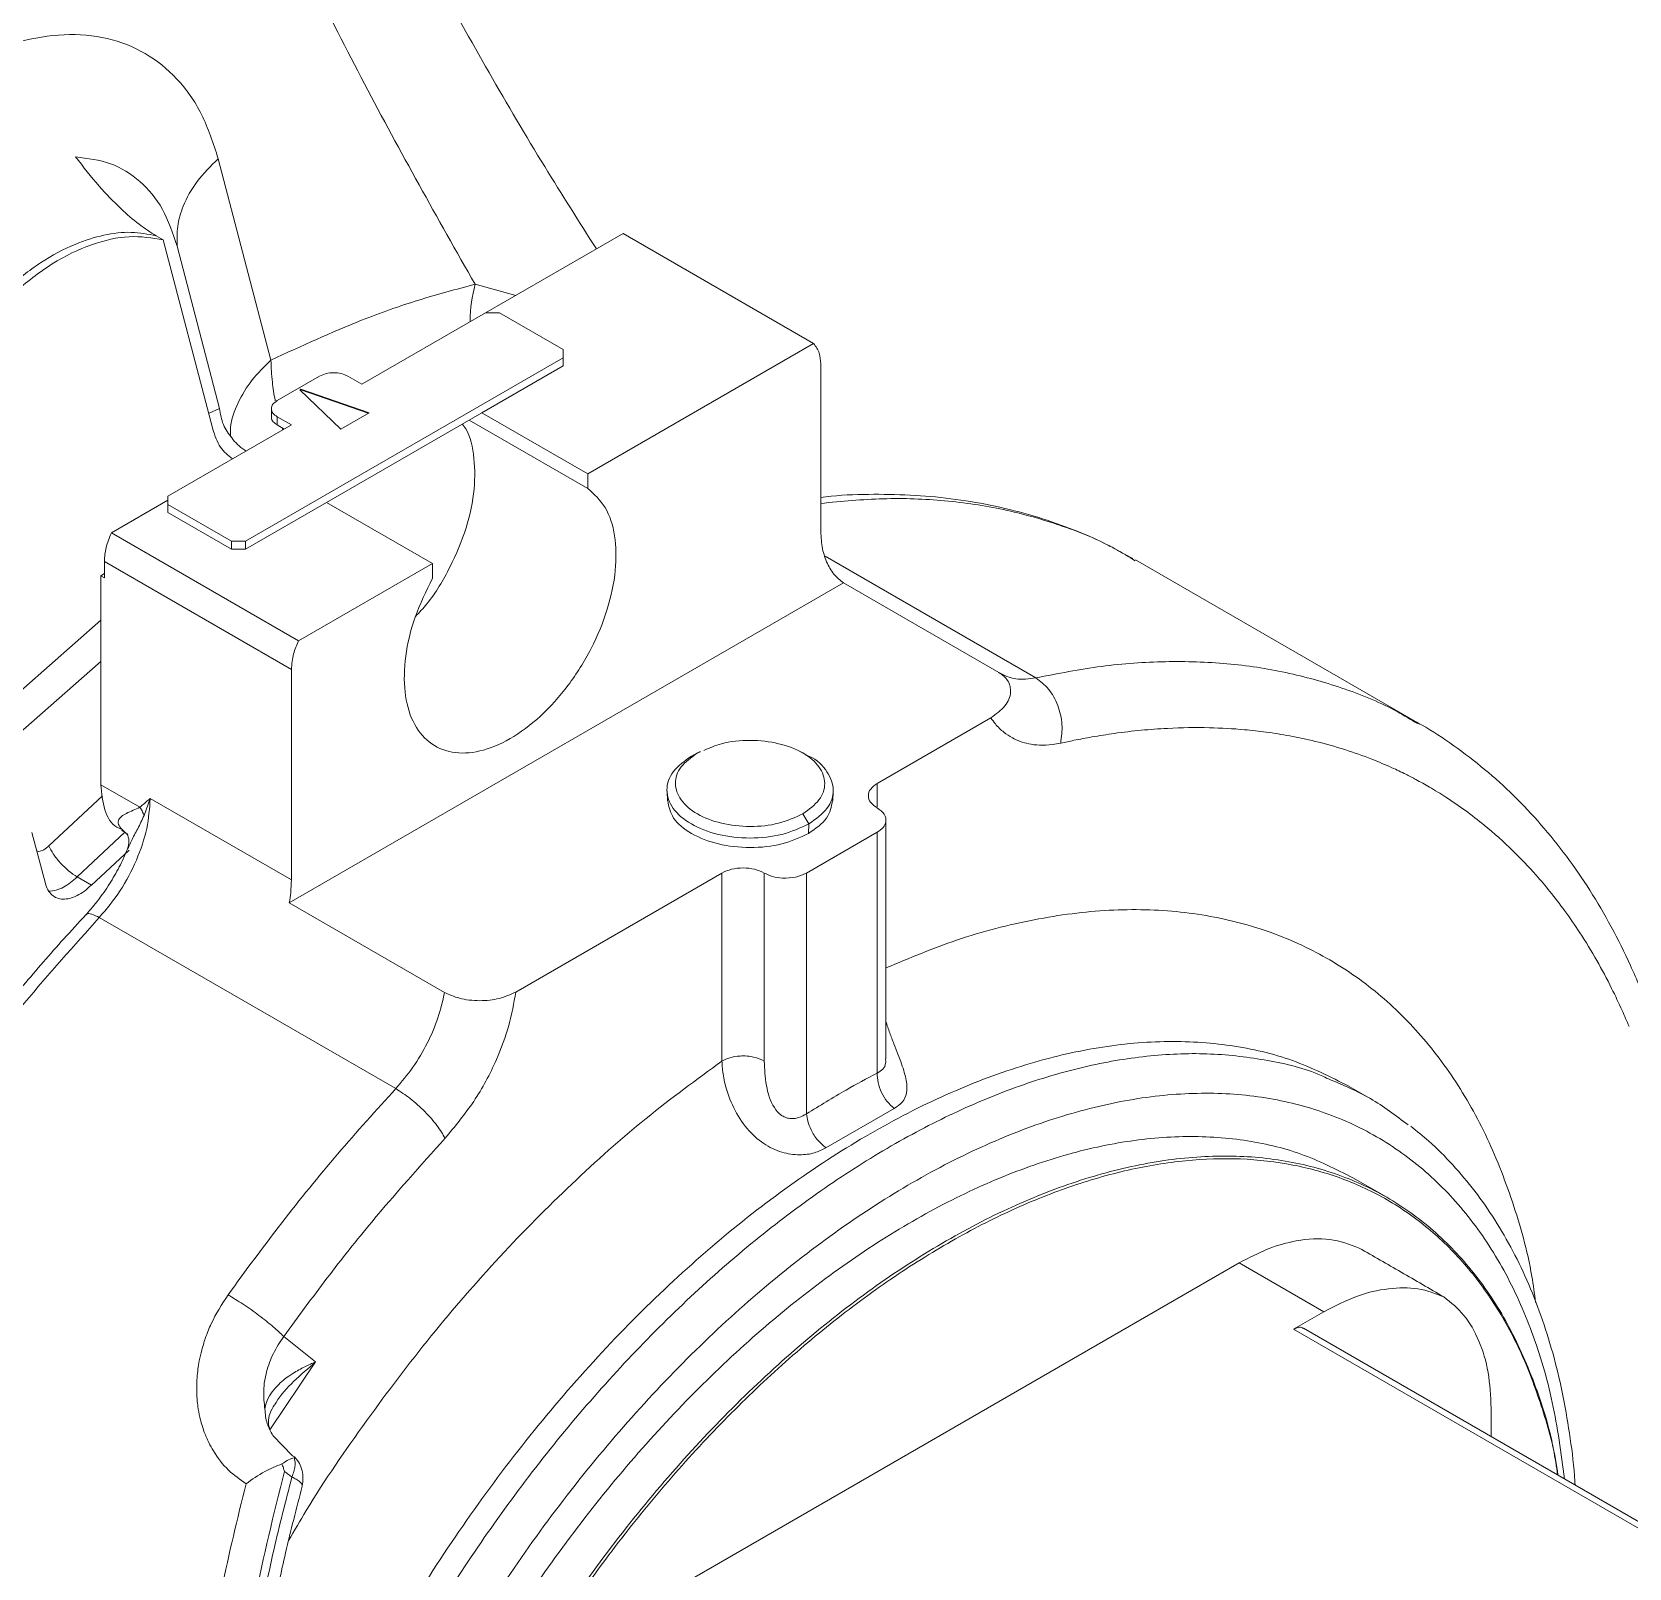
# Model space of a CAD drawing. Header units: millimetres. Extents: x 169 to 14583, y -399 to 10804.
# Drawn here: x 13119.6 to 13279.6, y 7380.2 to 7534.1 of the extents above; entities that cross this region are included whole.
import ezdxf

# ---------------------------------------------------------------- set-up
doc = ezdxf.new("R2010")
doc.units = ezdxf.units.MM
doc.header["$LTSCALE"] = 35

msp = doc.modelspace()

# ---------------------------------------------------------------- linework, layer by layer
at = {"color": 7, "linetype": 'Continuous', "lineweight": 18}
for p, q in [((13143.531, 7501.216), (13138.253, 7521.414)), ((13132.032, 7513.687), (13132.739, 7513.279)), ((13137.697, 7494.306), (13132.739, 7513.279)), ((13178.815, 7513.914), (13165.026, 7505.954)), ((13197.906, 7502.892), (13178.815, 7513.914)), ((13138.392, 7496.379), (13134.141, 7512.642)), ((13168.059, 7507.705), (13163.982, 7508.825)), ((13165.026, 7505.954), (13152.652, 7498.81)), ((13166.44, 7505.954), (13165.026, 7505.954)), ((13172.804, 7502.28), (13166.44, 7505.954)), ((13172.804, 7501.464), (13172.804, 7502.28)), ((13175.279, 7489.83), (13197.906, 7502.892)), ((13140.984, 7483.095), (13172.804, 7501.464)), ((13164.672, 7495.953), (13172.804, 7500.647)), ((13172.804, 7501.464), (13172.804, 7500.647)), ((13198.614, 7500.851), (13198.614, 7484.27)), ((13148.409, 7499.627), (13144.166, 7497.178)), ((13152.652, 7498.81), (13151.237, 7499.627)), ((13146.439, 7498.257), (13146.539, 7498.315)), ((13150.53, 7494.32), (13146.439, 7498.257)), ((13146.492, 7498.206), (13146.539, 7498.233)), ((13146.539, 7498.315), (13153.359, 7495.953)), ((13146.539, 7498.233), (13146.539, 7498.315)), ((13153.27, 7495.902), (13146.539, 7498.233)), ((13138.392, 7496.379), (13137.29, 7495.864)), ((13143.581, 7496.361), (13143.581, 7495.545)), ((13144.166, 7495.545), (13145.581, 7494.728)), ((13144.166, 7494.728), (13144.166, 7495.545)), ((13149.116, 7486.972), (13164.672, 7495.953)), ((13153.359, 7495.953), (13150.53, 7494.32)), ((13175.279, 7488.358), (13163.398, 7495.217)), ((13175.279, 7489.83), (13164.672, 7495.953)), ((13145.581, 7494.728), (13133.206, 7487.585)), ((13144.166, 7494.728), (13144.873, 7494.32)), ((13144.724, 7494.234), (13144.655, 7494.446)), ((13175.279, 7488.358), (13175.279, 7489.83)), ((13133.206, 7487.585), (13133.206, 7486.768)), ((13133.206, 7487.177), (13127.549, 7483.911)), ((13133.206, 7486.768), (13139.57, 7483.095)), ((13133.206, 7485.952), (13133.206, 7486.768)), ((13133.206, 7485.952), (13139.57, 7482.278)), ((13140.984, 7482.278), (13149.116, 7486.972)), ((13159.723, 7480.849), (13149.116, 7486.972)), ((13127.549, 7483.911), (13146.288, 7473.093)), ((13139.57, 7483.095), (13140.984, 7483.095)), ((13139.57, 7482.278), (13139.57, 7483.095)), ((13140.984, 7483.095), (13140.984, 7482.278)), ((13126.842, 7481.053), (13145.581, 7470.236)), ((13126.842, 7479.42), (13126.842, 7481.053)), ((13139.57, 7482.278), (13140.984, 7482.278)), ((13146.288, 7473.093), (13159.723, 7480.849)), ((13159.723, 7480.849), (13159.723, 7479.378)), ((13220.163, 7469.382), (13199.047, 7481.572)), ((13229.879, 7481.345), (13228.294, 7482.193)), ((13229.866, 7481.277), (13230.121, 7481.128)), ((13258.451, 7464.88), (13230.167, 7481.208)), ((13126.489, 7479.624), (13126.842, 7479.828)), ((13126.489, 7458.678), (13126.489, 7479.624)), ((13126.489, 7479.624), (13126.842, 7479.42)), ((13145.371, 7446.843), (13200.899, 7478.899)), ((13216.455, 7469.918), (13200.899, 7478.899)), ((13082.9, 7436.794), (13126.489, 7475.156)), ((13115.45, 7461.319), (13126.489, 7471.034)), ((13145.581, 7470.236), (13145.581, 7449.127)), ((13204.27, 7458.802), (13215.658, 7465.376)), ((13258.405, 7464.8), (13258.15, 7464.948)), ((13186.257, 7461.854), (13185.654, 7461.54)), ((13186.547, 7462.013), (13185.977, 7461.717)), ((13186.58, 7461.978), (13186.257, 7461.854)), ((13197.108, 7461.717), (13196.538, 7462.013)), ((13130.412, 7456.414), (13126.489, 7458.678)), ((13204.27, 7456.469), (13204.27, 7458.802)), ((13121.293, 7452.552), (13126.671, 7457.569)), ((13130.822, 7455.592), (13131.438, 7457.291)), ((13131.438, 7457.291), (13145.581, 7449.127)), ((13183.217, 7458.034), (13183.254, 7457.063)), ((13199.831, 7457.063), (13199.868, 7458.034)), ((13197.431, 7454.741), (13196.828, 7455.751)), ((13119.589, 7453.899), (13120.931, 7448.763)), ((13124.131, 7449.435), (13128.891, 7453.907)), ((13128.556, 7454.102), (13129.018, 7453.836)), ((13128.591, 7454.206), (13129.093, 7453.705)), ((13204.27, 7453.904), (13197.199, 7449.822)), ((13197.405, 7453.785), (13197.431, 7454.741)), ((13204.27, 7429.771), (13204.27, 7453.904)), ((13205.149, 7431.195), (13205.149, 7455.128)), ((13129.314, 7452.131), (13125.545, 7448.619)), ((13125.545, 7448.619), (13124.131, 7449.435)), ((13168.061, 7437.899), (13188.714, 7449.822)), ((13188.714, 7449.822), (13188.714, 7438.189)), ((13192.957, 7449.822), (13192.957, 7430.982)), ((13197.199, 7449.822), (13197.199, 7425.689)), ((13145.371, 7446.843), (13160.928, 7437.863)), ((13126.335, 7445.359), (13156.034, 7428.214)), ((13188.714, 7438.189), (13188.714, 7434.922)), ((13188.714, 7434.922), (13188.714, 7430.982)), ((13253.681, 7427.22), (13251.559, 7428.445)), ((13199.124, 7422.279), (13205.983, 7426.239)), ((13255.321, 7417.325), (13251.927, 7419.284)), ((13240.55, 7410.751), (13182.134, 7377.028)), ((13240.55, 7410.751), (13249.035, 7405.853)), ((13249.035, 7405.853), (13245.99, 7404.094)), ((13245.99, 7404.094), (13337.914, 7351.028)), ((13338.913, 7351.127), (13246.99, 7404.193)), ((13148.012, 7400.82), (13144.82, 7403.371)), ((13143.431, 7394.023), (13148.012, 7400.82)), ((13265.789, 7393.341), (13265.789, 7396.177)), ((13143.722, 7393.444), (13145.695, 7391.426))]:
    msp.add_line(p, q, dxfattribs=at)
for points, knots in [([(13176.143, 7512.371), (13174.406, 7515.106), (13170.733, 7520.89), (13165.356, 7530.017), (13159.963, 7539.679), (13154.772, 7549.573), (13149.778, 7559.687), (13144.986, 7570.022), (13140.393, 7580.572), (13136.007, 7591.34), (13131.966, 7601.881), (13129.488, 7608.938), (13128.325, 7612.252)], [0, 0, 0, 0, 0.0919142, 0.1944543, 0.2968946, 0.3992402, 0.5014965, 0.6036694, 0.7057648, 0.8077887, 0.9097471, 1, 1, 1, 1]), ([(13120.27, 7607.307), (13122.509, 7600.687), (13126.986, 7587.449), (13134.476, 7568.344), (13143.018, 7548.728), (13152.726, 7528.73), (13160.23, 7515.46), (13163.982, 7508.825)], [0, 0, 0, 0, 0.1866678, 0.3733357, 0.5600036, 0.7800019, 1, 1, 1, 1]), ([(13138.253, 7521.414), (13137.75, 7522.951), (13136.743, 7526.025), (13134.215, 7529.557), (13131.022, 7532.141), (13127.194, 7533.642), (13122.892, 7534.02), (13118.253, 7533.289), (13113.426, 7531.481), (13108.509, 7528.707), (13105.316, 7526.093), (13103.719, 7524.786)], [0, 0, 0, 0, 0.1119974, 0.2239963, 0.3359922, 0.4479925, 0.5599873, 0.6699927, 0.7799935, 0.8899976, 1, 1, 1, 1]), ([(13123.961, 7521.596), (13124.734, 7520.602), (13126.146, 7518.788), (13128.334, 7516.518), (13130.287, 7514.799), (13131.461, 7514.051), (13132.032, 7513.687)], [0, 0, 0, 0, 0.3215764, 0.587039, 0.7990507, 1, 1, 1, 1]), ([(13138.253, 7521.414), (13137.504, 7520.672), (13136.005, 7519.189), (13134.735, 7516.838), (13134.089, 7514.628), (13134.124, 7513.304), (13134.141, 7512.642)], [0, 0, 0, 0, 0.279891, 0.5597819, 0.779891, 1, 1, 1, 1]), ([(13132.032, 7513.687), (13131.213, 7513.847), (13129.576, 7514.167), (13126.816, 7513.844), (13123.761, 7512.871), (13120.432, 7511.138), (13118.155, 7509.292), (13117.016, 7508.369)], [0, 0, 0, 0, 0.1867038, 0.3734076, 0.5601115, 0.7800557, 1, 1, 1, 1]), ([(13132.739, 7513.279), (13131.629, 7513.466), (13129.41, 7513.842), (13125.586, 7512.943), (13121.615, 7511.082), (13119.021, 7509.001), (13117.724, 7507.961)], [0, 0, 0, 0, 0.2499882, 0.4999983, 0.7499536, 1, 1, 1, 1]), ([(13163.982, 7508.825), (13162.107, 7508.326), (13158.356, 7507.327), (13151.542, 7504.936), (13146.57, 7502.627), (13143.531, 7501.216)], [0, 0, 0, 0, 0.2800258, 0.5600524, 1, 1, 1, 1]), ([(13163.49, 7505.067), (13163.49, 7505.1), (13163.464, 7506.411), (13163.726, 7507.634), (13163.982, 7508.825)], [0, 0, 0, 0, 0.0249706, 1, 1, 1, 1]), ([(13197.906, 7502.892), (13198.131, 7502.599), (13198.533, 7502.074), (13198.589, 7501.225), (13198.614, 7500.851)], [0, 0, 0, 0, 0.55948888, 1, 1, 1, 1]), ([(13143.531, 7501.216), (13142.869, 7500.572), (13141.501, 7499.241), (13140.153, 7496.933), (13139.431, 7495.005), (13139.47, 7493.916), (13139.48, 7493.64)], [0, 0, 0, 0, 0.2816958, 0.5816599, 0.8939947, 1, 1, 1, 1]), ([(13143.967, 7497.155), (13143.964, 7497.171), (13143.832, 7497.803), (13143.622, 7499.193), (13143.564, 7500.492), (13143.531, 7501.216)], [0, 0, 0, 0, 0.0112512, 0.4482893, 1, 1, 1, 1]), ([(13151.237, 7499.627), (13151.03, 7499.721), (13150.617, 7499.909), (13149.823, 7499.993), (13149.03, 7499.91), (13148.616, 7499.721), (13148.409, 7499.627)], [0, 0, 0, 0, 0.2500566, 0.4999826, 0.7497692, 1, 1, 1, 1]), ([(13144.166, 7497.178), (13144.003, 7497.058), (13143.677, 7496.819), (13143.532, 7496.361), (13143.676, 7495.903), (13144.003, 7495.664), (13144.166, 7495.545)], [0, 0, 0, 0, 0.2500566, 0.4999826, 0.7497692, 1, 1, 1, 1]), ([(13141.043, 7492.109), (13140.999, 7492.138), (13140.381, 7492.544), (13139.572, 7493.409), (13138.646, 7494.737), (13138.477, 7495.829), (13138.392, 7496.379)], [0, 0, 0, 0, 0.0240266, 0.3339737, 0.6640813, 1, 1, 1, 1]), ([(13143.613, 7495.542), (13143.603, 7495.507), (13143.555, 7495.34), (13143.741, 7495.038), (13144.024, 7494.832), (13144.166, 7494.728)], [0, 0, 0, 0, 0.1189069, 0.5594535, 1, 1, 1, 1]), ([(13139.682, 7491.324), (13139.244, 7491.675), (13138.354, 7492.39), (13137.919, 7493.66), (13137.697, 7494.306)], [0, 0, 0, 0, 0.49173388, 1, 1, 1, 1]), ([(13158.017, 7475.531), (13158.408, 7475.946), (13159.745, 7477.364), (13161.558, 7480.463), (13163.219, 7484.415), (13164.042, 7488.376), (13163.918, 7491.842), (13163.402, 7494.053), (13162.752, 7494.743), (13162.69, 7494.808)], [0, 0, 0, 0, 0.0750393, 0.256245, 0.4374524, 0.6186581, 0.7998655, 0.981033, 1, 1, 1, 1]), ([(13227.631, 7482.548), (13227.463, 7482.639), (13226.167, 7483.341), (13223.595, 7484.388), (13219.92, 7485.668), (13216.099, 7486.636), (13212.159, 7487.323), (13208.103, 7487.724), (13203.934, 7487.811), (13200.764, 7487.723), (13198.966, 7487.514), (13198.614, 7487.473)], [0, 0, 0, 0, 0.0198456, 0.1540195, 0.2883086, 0.4228954, 0.5579323, 0.6935295, 0.8297482, 0.9666014, 1, 1, 1, 1]), ([(13198.614, 7486.87), (13200.712, 7487.07), (13204.958, 7487.475), (13211.072, 7487.228), (13216.991, 7486.363), (13222.586, 7484.771), (13226.894, 7483.077), (13229.192, 7481.685), (13229.866, 7481.277)], [0, 0, 0, 0, 0.18122294, 0.36669867, 0.55217441, 0.73765014, 0.92312588, 1, 1, 1, 1]), ([(13200.899, 7478.899), (13200.558, 7479.171), (13199.874, 7479.719), (13199.172, 7480.981), (13198.699, 7482.48), (13198.642, 7483.675), (13198.614, 7484.27)], [0, 0, 0, 0, 0.2489354, 0.5001176, 0.7511356, 1, 1, 1, 1]), ([(13126.842, 7481.053), (13126.875, 7481.513), (13126.939, 7482.432), (13127.346, 7483.418), (13127.549, 7483.911)], [0, 0, 0, 0, 0.4996931, 1, 1, 1, 1]), ([(13145.581, 7470.236), (13145.621, 7470.753), (13145.692, 7471.678), (13146.106, 7472.661), (13146.288, 7473.093)], [0, 0, 0, 0, 0.5594889, 1, 1, 1, 1]), ([(13216.455, 7469.918), (13216.632, 7469.802), (13216.997, 7469.562), (13217.535, 7468.914), (13217.763, 7467.872), (13217.23, 7466.513), (13216.185, 7465.758), (13215.658, 7465.376)], [0, 0, 0, 0, 0.092607, 0.1910586, 0.4258822, 0.7101087, 1, 1, 1, 1]), ([(13216.661, 7469.798), (13216.648, 7469.801), (13216.635, 7469.804), (13216.621, 7469.817), (13216.62, 7469.817)], [0, 0, 0, 0, 0.9432941, 1, 1, 1, 1]), ([(13258.15, 7464.948), (13257.477, 7465.356), (13255.178, 7466.749), (13250.871, 7468.444), (13245.274, 7470.031), (13239.359, 7470.91), (13233.184, 7471.109), (13226.79, 7470.673), (13222.372, 7469.813), (13220.163, 7469.382)], [0, 0, 0, 0, 0.0646148, 0.2205124, 0.3764099, 0.5323074, 0.6882049, 0.8441025, 1, 1, 1, 1]), ([(13215.658, 7465.376), (13215.806, 7465.168), (13216.193, 7464.621), (13216.91, 7463.934), (13217.761, 7463.37), (13218.601, 7462.995), (13219.502, 7462.739), (13220.57, 7462.608), (13221.65, 7462.645), (13222.381, 7462.786), (13222.66, 7462.839)], [0, 0, 0, 0, 0.0954616, 0.2499578, 0.3860645, 0.5, 0.6139329, 0.7500422, 0.9045392, 1, 1, 1, 1]), ([(13280.689, 7438.385), (13280.379, 7439.113), (13279.491, 7441.195), (13277.853, 7444.468), (13275.714, 7448.124), (13273.365, 7451.537), (13270.82, 7454.701), (13268.085, 7457.605), (13265.174, 7460.25), (13262.078, 7462.602), (13259.735, 7464.187), (13258.38, 7464.902), (13258.164, 7465.017)], [0, 0, 0, 0, 0.062387, 0.1785646, 0.2943936, 0.4097105, 0.5244747, 0.6386809, 0.7523652, 0.8656074, 0.9785259, 1, 1, 1, 1]), ([(13222.66, 7462.839), (13223.105, 7462.936), (13224.151, 7463.162), (13225.944, 7463.497), (13228.189, 7463.851), (13230.719, 7464.149), (13233.913, 7464.384), (13237.384, 7464.435), (13240.659, 7464.25), (13243.333, 7463.95), (13245.699, 7463.573), (13248.336, 7463.009), (13251.082, 7462.24), (13253.638, 7461.334), (13255.66, 7460.479), (13257.124, 7459.782), (13258.372, 7459.138), (13259.722, 7458.384), (13261.384, 7457.363), (13263.22, 7456.101), (13265.485, 7454.351), (13267.868, 7452.219), (13270.029, 7449.947), (13271.737, 7447.926), (13273.206, 7446.013), (13274.788, 7443.72), (13276.369, 7441.128), (13277.765, 7438.503), (13278.823, 7436.275), (13279.378, 7434.968), (13279.606, 7434.43)], [0, 0, 0, 0, 0.0173432, 0.0408392, 0.0704878, 0.1062882, 0.1422521, 0.2002503, 0.2499984, 0.281364, 0.3162091, 0.3545341, 0.4003647, 0.4435854, 0.4767976, 0.5, 0.517343, 0.540839, 0.5704876, 0.6062881, 0.6422521, 0.7002502, 0.7499984, 0.781364, 0.8162091, 0.8545341, 0.9003649, 0.9435856, 0.9767978, 1, 1, 1, 1]), ([(13186.257, 7461.854), (13185.647, 7461.408), (13184.428, 7460.516), (13183.878, 7458.796), (13184.465, 7457.112), (13186.116, 7455.67), (13188.614, 7454.716), (13191.532, 7454.378), (13194.511, 7454.696), (13196.056, 7455.399), (13196.828, 7455.751)], [0, 0, 0, 0, 0.1250475, 0.2500062, 0.3750071, 0.5000045, 0.6250053, 0.7500027, 0.8750034, 1, 1, 1, 1]), ([(13196.828, 7455.751), (13197.438, 7456.197), (13198.657, 7457.089), (13199.207, 7458.808), (13198.62, 7460.493), (13196.97, 7461.935), (13194.469, 7462.89), (13191.557, 7463.222), (13188.823, 7462.955), (13187.476, 7462.356), (13186.906, 7462.103)], [0, 0, 0, 0, 0.1293748, 0.2586577, 0.3879842, 0.5173071, 0.6466336, 0.7759566, 0.9052829, 1, 1, 1, 1]), ([(13197.431, 7454.741), (13198.112, 7455.237), (13199.474, 7456.227), (13200.088, 7458.157), (13199.393, 7459.991), (13198.227, 7461.253), (13197.187, 7461.637), (13197.061, 7461.683)], [0, 0, 0, 0, 0.2417306, 0.4834613, 0.7251919, 0.9669226, 1, 1, 1, 1]), ([(13126.489, 7458.678), (13126.577, 7457.807), (13126.753, 7456.065), (13127.624, 7454.565), (13128.431, 7454.274), (13128.612, 7454.209)], [0, 0, 0, 0, 0.4366897, 0.8733795, 1, 1, 1, 1]), ([(13204.27, 7456.353), (13204.025, 7456.532), (13203.535, 7456.89), (13203.32, 7457.578), (13203.536, 7458.265), (13204.026, 7458.623), (13204.27, 7458.802)], [0, 0, 0, 0, 0.2502322, 0.5000223, 0.7500215, 1, 1, 1, 1]), ([(13131.438, 7457.291), (13131.245, 7457.13), (13130.9, 7456.842), (13130.561, 7456.545), (13130.412, 7456.414)], [0, 0, 0, 0, 0.5592943, 1, 1, 1, 1]), ([(13183.287, 7457.067), (13183.407, 7456.476), (13183.654, 7455.259), (13185.545, 7453.698), (13188.286, 7452.631), (13191.533, 7452.265), (13194.838, 7452.609), (13196.549, 7453.393), (13197.405, 7453.785)], [0, 0, 0, 0, 0.1588319, 0.3270655, 0.4952991, 0.6635328, 0.8317664, 1, 1, 1, 1]), ([(13197.405, 7453.785), (13198.104, 7454.279), (13199.463, 7455.239), (13199.688, 7456.469), (13199.798, 7457.067)], [0, 0, 0, 0, 0.5143732, 1, 1, 1, 1]), ([(13130.412, 7456.414), (13130.184, 7456.31), (13129.698, 7456.088), (13129.047, 7455.823), (13128.563, 7455.524), (13128.295, 7455.231), (13128.203, 7454.961), (13128.235, 7454.635), (13128.453, 7454.373), (13128.591, 7454.206)], [0, 0, 0, 0, 0.16491, 0.3507239, 0.5201595, 0.6522834, 0.7583508, 0.8467437, 1, 1, 1, 1]), ([(13129.238, 7452.295), (13129.337, 7452.546), (13129.594, 7453.197), (13130.222, 7454.286), (13130.618, 7455.146), (13130.822, 7455.592)], [0, 0, 0, 0, 0.23168307, 0.60259058, 1, 1, 1, 1]), ([(13130.822, 7455.592), (13130.762, 7455.747), (13130.653, 7456.031), (13130.487, 7456.295), (13130.412, 7456.414)], [0, 0, 0, 0, 0.5473956, 1, 1, 1, 1]), ([(13204.27, 7456.353), (13204.542, 7456.15), (13205.084, 7455.745), (13205.213, 7455.014), (13204.93, 7454.37), (13204.49, 7454.059), (13204.27, 7453.904)], [0, 0, 0, 0, 0.279619, 0.5592379, 0.779619, 1, 1, 1, 1]), ([(13129.111, 7453.776), (13129.207, 7453.547), (13129.379, 7453.135), (13129.238, 7452.516), (13129.175, 7452.24)], [0, 0, 0, 0, 0.55394708, 1, 1, 1, 1]), ([(13120.073, 7452.045), (13120.141, 7452.021), (13120.343, 7451.95), (13120.793, 7452.129), (13121.126, 7452.411), (13121.293, 7452.552)], [0, 0, 0, 0, 0.2018855, 0.5991999, 1, 1, 1, 1]), ([(13129.188, 7452.317), (13129.018, 7451.904), (13128.606, 7450.9), (13127.756, 7449.343), (13126.692, 7447.702), (13125.74, 7446.479), (13125.153, 7445.83), (13124.98, 7445.639)], [0, 0, 0, 0, 0.1695708, 0.4125636, 0.6558949, 0.8987065, 1, 1, 1, 1]), ([(13121.265, 7448.03), (13121.273, 7448.029), (13121.494, 7447.982), (13122.001, 7448.094), (13122.964, 7448.437), (13123.672, 7449.043), (13124.131, 7449.435)], [0, 0, 0, 0, 0.0099258, 0.2721926, 0.5283269, 1, 1, 1, 1]), ([(13145.581, 7449.127), (13145.569, 7448.713), (13145.55, 7447.974), (13145.426, 7447.189), (13145.371, 7446.843)], [0, 0, 0, 0, 0.5601623, 1, 1, 1, 1]), ([(13188.714, 7449.822), (13189.025, 7449.963), (13189.645, 7450.246), (13190.836, 7450.371), (13192.026, 7450.245), (13192.646, 7449.963), (13192.957, 7449.822)], [0, 0, 0, 0, 0.25023219, 0.50002225, 0.75002146, 1, 1, 1, 1]), ([(13197.199, 7449.822), (13196.848, 7449.665), (13196.145, 7449.352), (13194.88, 7449.277), (13193.765, 7449.441), (13193.226, 7449.695), (13192.957, 7449.822)], [0, 0, 0, 0, 0.27961896, 0.55923791, 0.77961896, 1, 1, 1, 1]), ([(13125.545, 7448.619), (13125.312, 7448.406), (13124.842, 7447.976), (13124.102, 7447.534), (13123.374, 7447.254), (13122.692, 7447.177), (13122.079, 7447.294), (13121.568, 7447.611), (13121.159, 7448.089), (13121.007, 7448.539), (13120.931, 7448.763)], [0, 0, 0, 0, 0.1241425, 0.2499289, 0.3756881, 0.4999713, 0.6241615, 0.749762, 0.8754958, 1, 1, 1, 1]), ([(13124.98, 7445.639), (13124.249, 7444.842), (13122.129, 7442.531), (13118.694, 7438.569), (13114.72, 7433.708), (13110.863, 7428.688), (13107.132, 7423.525), (13103.536, 7418.231), (13100.082, 7412.818), (13096.78, 7407.299), (13093.637, 7401.688), (13090.66, 7395.997), (13087.858, 7390.241), (13085.235, 7384.432), (13082.8, 7378.586), (13080.557, 7372.715), (13078.512, 7366.833), (13076.671, 7360.955), (13075.037, 7355.094), (13073.615, 7349.264), (13072.409, 7343.479), (13071.422, 7337.753), (13070.657, 7332.098), (13070.116, 7326.529), (13069.8, 7321.059), (13069.712, 7315.7), (13069.852, 7310.465), (13070.22, 7305.368), (13070.817, 7300.421), (13071.642, 7295.635), (13072.692, 7291.025), (13073.967, 7286.6), (13075.464, 7282.374), (13077.177, 7278.358), (13079.105, 7274.562), (13081.239, 7270.997), (13083.576, 7267.673), (13086.103, 7264.593), (13088.832, 7261.792), (13090.94, 7259.852), (13092.19, 7258.932), (13092.411, 7258.769)], [0, 0, 0, 0, 0.0139858, 0.0405096, 0.0670301, 0.0935463, 0.1200589, 0.1465688, 0.1730768, 0.1995837, 0.2260905, 0.2525978, 0.2791065, 0.3056172, 0.332131, 0.3586486, 0.385171, 0.4116989, 0.4382332, 0.4647746, 0.4913238, 0.5178813, 0.5444474, 0.5710224, 0.5976058, 0.6241971, 0.650795, 0.6773971, 0.7039998, 0.7305976, 0.757184, 0.7837511, 0.8102891, 0.8367872, 0.8632334, 0.8896163, 0.9159262, 0.9421569, 0.9683071, 0.994382, 1, 1, 1, 1]), ([(13125.019, 7445.605), (13125.036, 7445.644), (13125.103, 7445.796), (13125.554, 7445.749), (13126.075, 7445.489), (13126.335, 7445.359)], [0, 0, 0, 0, 0.146765, 0.5733825, 1, 1, 1, 1]), ([(13270.247, 7406.789), (13270.13, 7407.664), (13269.645, 7411.26), (13268.008, 7416.953), (13265.342, 7423.753), (13261.892, 7429.722), (13257.771, 7434.861), (13253.004, 7439.102), (13247.552, 7442.441), (13241.446, 7444.799), (13234.73, 7446.096), (13227.571, 7446.278), (13220.048, 7445.307), (13212.552, 7443.407), (13207.519, 7441.3), (13205.149, 7440.308)], [0, 0, 0, 0, 0.0257604, 0.1058145, 0.1858679, 0.2659216, 0.3459769, 0.4260302, 0.5060836, 0.5899471, 0.6738099, 0.7576717, 0.841534, 0.9253978, 1, 1, 1, 1]), ([(13092.69, 7258.683), (13091.431, 7259.676), (13088.378, 7262.088), (13084.216, 7266.928), (13080.156, 7273.006), (13076.79, 7279.892), (13074.12, 7287.487), (13072.174, 7295.742), (13070.966, 7304.587), (13070.507, 7313.951), (13070.799, 7323.758), (13071.84, 7333.928), (13073.623, 7344.378), (13076.132, 7355.025), (13079.348, 7365.782), (13083.244, 7376.561), (13087.788, 7387.275), (13092.944, 7397.838), (13098.671, 7408.163), (13104.919, 7418.17), (13111.646, 7427.764), (13118.77, 7436.922), (13123.814, 7442.546), (13126.335, 7445.359)], [0, 0, 0, 0, 0.0338724, 0.0821788, 0.1304851, 0.1787915, 0.2270979, 0.2754043, 0.3237107, 0.372017, 0.4203234, 0.4686298, 0.5169362, 0.5652426, 0.613549, 0.6618553, 0.7101617, 0.7584681, 0.8067745, 0.8550809, 0.9033872, 0.9516936, 1, 1, 1, 1]), ([(13168.061, 7437.899), (13167.534, 7437.657), (13166.482, 7437.173), (13164.752, 7436.993), (13163.4, 7437.07), (13162.142, 7437.298), (13161.402, 7437.642), (13160.928, 7437.863)], [0, 0, 0, 0, 0.2532309, 0.5056572, 0.6422789, 0.770244, 1, 1, 1, 1]), ([(13160.979, 7423.242), (13161.975, 7424.435), (13163.969, 7426.819), (13166.077, 7430.798), (13167.477, 7434.562), (13167.866, 7436.787), (13168.061, 7437.899)], [0, 0, 0, 0, 0.27985032, 0.5596845, 0.77984669, 1, 1, 1, 1]), ([(13205.983, 7426.239), (13206.275, 7426.432), (13206.895, 7426.841), (13207.293, 7427.788), (13207.245, 7429.055), (13206.732, 7430.723), (13206.078, 7432.378), (13205.526, 7433.818), (13205.275, 7434.565), (13205.149, 7434.941)], [0, 0, 0, 0, 0.1216121, 0.2573719, 0.4154691, 0.5937793, 0.7915184, 0.8950905, 1, 1, 1, 1]), ([(13251.53, 7428.458), (13249.688, 7429.388), (13245.991, 7431.254), (13239.747, 7432.697), (13233.08, 7433.12), (13226.03, 7432.418), (13218.7, 7430.626), (13211.18, 7427.76), (13203.563, 7423.857), (13195.947, 7418.966), (13188.426, 7413.149), (13181.096, 7406.479), (13174.048, 7399.039), (13167.372, 7390.924), (13161.15, 7382.235), (13155.464, 7373.082), (13150.373, 7363.578), (13145.989, 7353.849), (13142.778, 7345.536), (13141.351, 7340.535), (13140.855, 7338.8)], [0, 0, 0, 0, 0.0567289, 0.1137883, 0.1708477, 0.227907, 0.2849664, 0.3420258, 0.3990852, 0.4561446, 0.513204, 0.5702634, 0.6273228, 0.6843822, 0.7414415, 0.7985009, 0.8555603, 0.9126197, 0.9696791, 1, 1, 1, 1]), ([(13249.492, 7429.186), (13249.245, 7429.305), (13247.362, 7430.212), (13243.433, 7431.12), (13237.742, 7431.838), (13231.702, 7431.634), (13225.422, 7430.608), (13218.949, 7428.742), (13212.349, 7426.063), (13205.685, 7422.594), (13199.02, 7418.368), (13192.42, 7413.428), (13185.948, 7407.819), (13179.665, 7401.597), (13173.634, 7394.82), (13167.911, 7387.555), (13162.551, 7379.872), (13157.607, 7371.843), (13153.127, 7363.548), (13149.149, 7355.064), (13145.733, 7346.477), (13143.018, 7338.425), (13141.74, 7333.307), (13141.171, 7331.029)], [0, 0, 0, 0, 0.0075439, 0.0576642, 0.1077844, 0.1579046, 0.2080248, 0.258145, 0.3082653, 0.3583855, 0.4085057, 0.4586259, 0.5087462, 0.5588664, 0.6089866, 0.6591068, 0.709227, 0.7593473, 0.8094675, 0.8595877, 0.9097079, 0.9598281, 1, 1, 1, 1]), ([(13192.957, 7430.982), (13192.619, 7431.134), (13191.915, 7431.45), (13190.63, 7431.53), (13189.502, 7431.357), (13188.97, 7431.104), (13188.714, 7430.982)], [0, 0, 0, 0, 0.2702613, 0.5624294, 0.7897364, 1, 1, 1, 1]), ([(13205.119, 7431.195), (13205.125, 7431.05), (13205.144, 7430.62), (13204.885, 7430.138), (13204.478, 7429.896), (13204.27, 7429.771)], [0, 0, 0, 0, 0.1986728, 0.5902557, 1, 1, 1, 1]), ([(13188.714, 7430.982), (13186.171, 7429.118), (13181.084, 7425.39), (13173.638, 7418.768), (13166.427, 7411.481), (13159.525, 7403.526), (13153.054, 7394.978), (13148.29, 7388.071), (13145.889, 7383.931), (13145.308, 7382.929)], [0, 0, 0, 0, 0.1582441, 0.3164919, 0.4747376, 0.6329819, 0.7912269, 0.949475, 1, 1, 1, 1]), ([(13188.714, 7430.982), (13188.748, 7430.492), (13188.801, 7429.738), (13189.138, 7428.156), (13189.785, 7426.314), (13191.103, 7424.221), (13192.782, 7422.67), (13194.638, 7421.777), (13196.426, 7421.515), (13197.997, 7421.704), (13198.762, 7422.095), (13199.124, 7422.279)], [0, 0, 0, 0, 0.1054369, 0.162125, 0.3203771, 0.4677477, 0.6007207, 0.7206276, 0.826941, 0.9182235, 1, 1, 1, 1]), ([(13192.957, 7430.982), (13192.995, 7430.176), (13193.067, 7428.655), (13193.627, 7426.668), (13194.487, 7425.64), (13195.059, 7425.324), (13195.506, 7425.21), (13195.962, 7425.207), (13196.568, 7425.325), (13196.946, 7425.543), (13197.199, 7425.689)], [0, 0, 0, 0, 0.3077563, 0.5804281, 0.6931541, 0.7443803, 0.7940758, 0.8439449, 0.89497, 1, 1, 1, 1]), ([(13197.199, 7425.689), (13198.519, 7426.507), (13200.877, 7427.967), (13203.233, 7429.22), (13204.27, 7429.771)], [0, 0, 0, 0, 0.5599623, 1, 1, 1, 1]), ([(13257.479, 7424.575), (13256.247, 7425.512), (13253.78, 7427.389), (13250.922, 7428.587), (13249.492, 7429.186)], [0, 0, 0, 0, 0.4995765, 1, 1, 1, 1]), ([(13273.15, 7389.088), (13272.795, 7391.692), (13272.085, 7396.902), (13269.997, 7403.889), (13267.181, 7410.15), (13263.6, 7415.549), (13259.326, 7420.041), (13254.404, 7423.566), (13248.892, 7426.067), (13242.864, 7427.524), (13236.399, 7427.923), (13229.571, 7427.247), (13222.469, 7425.505), (13215.184, 7422.731), (13207.806, 7418.954), (13200.428, 7414.212), (13193.143, 7408.576), (13186.041, 7402.118), (13179.213, 7394.911), (13172.747, 7387.046), (13166.72, 7378.631), (13161.207, 7369.765), (13156.285, 7360.557), (13152.012, 7351.13), (13148.429, 7341.596), (13145.621, 7332.087), (13143.651, 7323.328), (13143.004, 7317.918), (13142.717, 7315.526)], [0, 0, 0, 0, 0.0387328, 0.0775, 0.116289, 0.1550567, 0.1938184, 0.2325991, 0.2713798, 0.3101416, 0.3489093, 0.3876984, 0.4264661, 0.4652279, 0.5040086, 0.5427892, 0.581551, 0.6203187, 0.6591078, 0.6978755, 0.7366373, 0.775418, 0.8141987, 0.8529604, 0.8917281, 0.9305169, 0.9692829, 1, 1, 1, 1]), ([(13199.124, 7422.279), (13198.847, 7422.518), (13198.28, 7423.007), (13197.657, 7423.999), (13197.287, 7424.933), (13197.228, 7425.444), (13197.199, 7425.689)], [0, 0, 0, 0, 0.2774513, 0.5687735, 0.7925244, 1, 1, 1, 1]), ([(13144.82, 7403.371), (13146.252, 7405.33), (13149.114, 7409.249), (13154.461, 7415.969), (13158.507, 7420.484), (13160.979, 7423.242)], [0, 0, 0, 0, 0.2800255, 0.5600516, 1, 1, 1, 1]), ([(13251.927, 7419.284), (13250.225, 7420.143), (13246.818, 7421.863), (13241.069, 7423.193), (13234.94, 7423.581), (13228.459, 7422.936), (13221.721, 7421.289), (13214.807, 7418.654), (13207.806, 7415.066), (13200.804, 7410.57), (13193.891, 7405.223), (13187.153, 7399.091), (13180.674, 7392.252), (13174.536, 7384.792), (13168.817, 7376.804), (13163.588, 7368.39), (13158.916, 7359.654), (13154.857, 7350.707), (13151.466, 7341.662), (13148.779, 7332.63), (13146.85, 7323.735), (13145.631, 7315.047), (13145.479, 7309.57), (13145.404, 7306.831)], [0, 0, 0, 0, 0.0475862, 0.0952069, 0.1428276, 0.1904483, 0.238069, 0.2856897, 0.3333104, 0.380931, 0.4285517, 0.4761724, 0.5237931, 0.5714138, 0.6190345, 0.6666552, 0.7142759, 0.7618966, 0.8095172, 0.8571379, 0.9047586, 0.9523793, 1, 1, 1, 1]), ([(13274.197, 7388.483), (13274.191, 7388.611), (13274.108, 7390.217), (13273.733, 7393.171), (13273.055, 7397.315), (13272.123, 7401.271), (13270.971, 7405.043), (13269.594, 7408.613), (13267.999, 7411.967), (13266.192, 7415.092), (13264.182, 7417.978), (13261.97, 7420.605), (13259.826, 7422.775), (13258.343, 7423.951), (13257.729, 7424.437)], [0, 0, 0, 0, 0.0080551, 0.101562, 0.195049, 0.2884757, 0.3817895, 0.4749257, 0.5678113, 0.6603714, 0.7525413, 0.8442794, 0.9355815, 1, 1, 1, 1]), ([(13272.449, 7389.493), (13272.322, 7390.354), (13271.834, 7393.669), (13270.192, 7398.794), (13267.549, 7404.759), (13264.146, 7409.879), (13260.091, 7414.143), (13255.418, 7417.483), (13250.189, 7419.86), (13244.47, 7421.245), (13238.332, 7421.619), (13231.853, 7420.978), (13225.115, 7419.329), (13218.202, 7416.695), (13211.2, 7413.107), (13204.199, 7408.611), (13197.285, 7403.263), (13190.547, 7397.132), (13184.068, 7390.293), (13177.93, 7382.832), (13172.211, 7374.845), (13166.982, 7366.43), (13162.31, 7357.695), (13158.251, 7348.748), (13154.86, 7339.703), (13152.173, 7330.67), (13150.244, 7321.775), (13149.025, 7313.088), (13148.874, 7307.61), (13148.798, 7304.872)], [0, 0, 0, 0, 0.0133207, 0.0512699, 0.0892191, 0.1271683, 0.1651175, 0.2030667, 0.2410159, 0.2789651, 0.3169143, 0.3548635, 0.3928127, 0.4307619, 0.4687111, 0.5066604, 0.5446096, 0.5825588, 0.620508, 0.6584572, 0.6964064, 0.7343556, 0.7723048, 0.810254, 0.8482032, 0.8861524, 0.9241016, 0.9620508, 1, 1, 1, 1]), ([(13272.489, 7389.469), (13272.461, 7389.677), (13272.141, 7392.046), (13270.978, 7396.141), (13268.966, 7401.639), (13266.337, 7406.505), (13263.19, 7410.751), (13259.545, 7414.328), (13255.437, 7417.19), (13250.905, 7419.318), (13245.985, 7420.685), (13240.736, 7421.293), (13235.206, 7421.121), (13229.446, 7420.176), (13223.507, 7418.461), (13217.451, 7416.007), (13211.342, 7412.826), (13205.232, 7408.953), (13199.177, 7404.415), (13193.237, 7399.273), (13187.477, 7393.568), (13181.947, 7387.356), (13176.698, 7380.687), (13171.778, 7373.639), (13167.246, 7366.279), (13163.138, 7358.673), (13159.494, 7350.888), (13156.343, 7343.008), (13153.728, 7335.113), (13151.665, 7327.271), (13150.19, 7319.561), (13149.254, 7312.028), (13149.138, 7307.255), (13149.081, 7304.872)], [0, 0, 0, 0, 0.003192, 0.0364581, 0.0696451, 0.1028285, 0.136099, 0.1693658, 0.2025529, 0.2357363, 0.2690068, 0.3022736, 0.3354608, 0.3686441, 0.4019147, 0.4351815, 0.4683686, 0.5015519, 0.5348225, 0.5680893, 0.6012764, 0.6344598, 0.6677303, 0.7009971, 0.7341842, 0.7673676, 0.8006381, 0.8339049, 0.8670921, 0.9002755, 0.9335435, 0.9668112, 1, 1, 1, 1]), ([(13252.579, 7412.24), (13251.623, 7412.596), (13249.712, 7413.308), (13246.544, 7413.113), (13243.462, 7412.273), (13241.521, 7411.258), (13240.55, 7410.751)], [0, 0, 0, 0, 0.2799137, 0.5598274, 0.7799137, 1, 1, 1, 1]), ([(13261.06, 7407.344), (13259.627, 7408.171), (13256.797, 7409.805), (13253.973, 7411.435), (13252.579, 7412.24)], [0, 0, 0, 0, 0.5063697, 1, 1, 1, 1]), ([(13139.234, 7407.554), (13138.625, 7406.605), (13137.877, 7405.438), (13137.233, 7403.932), (13136.972, 7403.239), (13136.8, 7402.709), (13136.701, 7402.377), (13136.664, 7402.244), (13136.645, 7402.177), (13136.641, 7402.163), (13136.627, 7402.111), (13136.515, 7401.699), (13136.362, 7401.024), (13136.212, 7400.091), (13136.126, 7399.26), (13136.088, 7398.414), (13136.1, 7397.557), (13136.154, 7396.871), (13136.25, 7396.108), (13136.428, 7395.129), (13136.79, 7393.91), (13137.271, 7392.792), (13138.007, 7391.453), (13139.164, 7389.938), (13140.431, 7389.039), (13141.037, 7388.609)], [0, 0, 0, 0, 0.14395021, 0.17696246, 0.21343369, 0.24102739, 0.2505349, 0.2592909, 0.25935288, 0.2598468, 0.26122393, 0.26644159, 0.31668385, 0.35373404, 0.39403232, 0.43059475, 0.47031304, 0.51317214, 0.52744495, 0.57935215, 0.65536188, 0.7123153, 0.75960607, 0.88511985, 1, 1, 1, 1]), ([(13261.06, 7407.344), (13260.216, 7407.668), (13258.52, 7408.32), (13255.521, 7408.261), (13252.336, 7407.553), (13250.132, 7406.417), (13249.035, 7405.853)], [0, 0, 0, 0, 0.2486027, 0.4999498, 0.7513206, 1, 1, 1, 1]), ([(13265.789, 7396.177), (13265.73, 7397.41), (13265.611, 7399.889), (13264.631, 7403.004), (13263.179, 7405.632), (13261.764, 7406.776), (13261.06, 7407.344)], [0, 0, 0, 0, 0.2486, 0.4999499, 0.7513234, 1, 1, 1, 1]), ([(13246.972, 7404.167), (13246.946, 7404.193), (13246.825, 7404.317), (13246.471, 7404.308), (13246.15, 7404.166), (13245.99, 7404.094)], [0, 0, 0, 0, 0.1188153, 0.5594077, 1, 1, 1, 1]), ([(13144.82, 7403.371), (13144.447, 7402.812), (13143.7, 7401.696), (13143.042, 7399.837), (13142.729, 7397.933), (13142.86, 7396.712), (13142.926, 7396.101)], [0, 0, 0, 0, 0.249638, 0.49924, 0.7492557, 1, 1, 1, 1]), ([(13148.012, 7400.82), (13147.834, 7400.746), (13147.46, 7400.591), (13146.9, 7400.328), (13146.317, 7400.025), (13145.783, 7399.711), (13145.261, 7399.363), (13144.726, 7398.957), (13144.095, 7398.383), (13143.497, 7397.648), (13143.081, 7396.86), (13142.971, 7396.318), (13142.926, 7396.101)], [0, 0, 0, 0, 0.0696791, 0.1460594, 0.2291203, 0.3188229, 0.3878567, 0.4800067, 0.595099, 0.7505713, 0.8998867, 1, 1, 1, 1]), ([(13143.939, 7396.565), (13143.977, 7396.631), (13144.453, 7397.474), (13145.809, 7398.921), (13147.275, 7400.185), (13148.012, 7400.82)], [0, 0, 0, 0, 0.040595, 0.5177978, 1, 1, 1, 1]), ([(13142.926, 7396.101), (13142.966, 7395.607), (13143.039, 7394.707), (13143.51, 7393.837), (13143.722, 7393.444)], [0, 0, 0, 0, 0.5483391, 1, 1, 1, 1]), ([(13143.431, 7394.023), (13143.366, 7394.27), (13143.114, 7395.238), (13143.559, 7395.977), (13143.89, 7396.527)], [0, 0, 0, 0, 0.2549932, 1, 1, 1, 1]), ([(13144.638, 7390.616), (13144.873, 7390.766), (13145.382, 7391.093), (13145.688, 7391.166), (13145.853, 7391.206)], [0, 0, 0, 0, 0.4602285, 1, 1, 1, 1]), ([(13145.632, 7389.292), (13145.705, 7389.474), (13145.853, 7389.843), (13145.955, 7390.365), (13145.968, 7390.838), (13145.891, 7391.084), (13145.853, 7391.206)], [0, 0, 0, 0, 0.2470745, 0.5, 0.7529255, 1, 1, 1, 1]), ([(13145.853, 7391.206), (13145.894, 7391.21), (13145.97, 7391.218), (13145.942, 7391.258), (13145.851, 7391.324), (13145.743, 7391.395), (13145.695, 7391.426)], [0, 0, 0, 0, 0.3405557, 0.6320977, 0.8362626, 1, 1, 1, 1]), ([(13146.673, 7388.401), (13146.705, 7388.652), (13146.77, 7389.151), (13146.682, 7389.937), (13146.425, 7390.691), (13146.097, 7391.07), (13145.934, 7391.26)], [0, 0, 0, 0, 0.2546408, 0.5061655, 0.752817, 1, 1, 1, 1]), ([(13201.195, 7201.289), (13198.18, 7203.773), (13192.148, 7208.742), (13183.785, 7217.448), (13175.987, 7226.949), (13168.839, 7237.252), (13162.406, 7248.177), (13156.71, 7259.636), (13151.765, 7271.534), (13147.567, 7283.867), (13144.121, 7296.641), (13141.474, 7309.785), (13139.677, 7323.22), (13138.779, 7336.765), (13138.803, 7350.323), (13139.802, 7363.776), (13141.708, 7377.052), (13143.826, 7385.589), (13144.885, 7389.857)], [0, 0, 0, 0, 0.0627029, 0.1254158, 0.1881372, 0.2508654, 0.3135986, 0.3752156, 0.4368341, 0.4984528, 0.5600698, 0.6229403, 0.6858058, 0.7486645, 0.8115148, 0.8743551, 0.9371839, 1, 1, 1, 1]), ([(13141.037, 7388.609), (13141.656, 7389.047), (13142.826, 7389.876), (13144.057, 7390.379), (13144.638, 7390.616)], [0, 0, 0, 0, 0.5283515, 1, 1, 1, 1]), ([(13144.885, 7389.857), (13144.849, 7389.976), (13144.774, 7390.229), (13144.685, 7390.482), (13144.638, 7390.616)], [0, 0, 0, 0, 0.4659629, 1, 1, 1, 1]), ([(13144.885, 7389.857), (13145.024, 7389.751), (13145.272, 7389.561), (13145.522, 7389.374), (13145.632, 7389.292)], [0, 0, 0, 0, 0.5600326, 1, 1, 1, 1]), ([(13141.037, 7388.609), (13140.18, 7385.117), (13138.413, 7377.921), (13136.58, 7366.479), (13135.371, 7354.222), (13135.038, 7343.494), (13135.201, 7334.57), (13135.563, 7327.634), (13136.176, 7320.551), (13137.054, 7313.337), (13138.209, 7306.009), (13139.653, 7298.585), (13141.4, 7291.085), (13143.956, 7281.715), (13147.597, 7270.68), (13152.637, 7258.286), (13158.439, 7246.447), (13164.969, 7235.245), (13172.187, 7224.758), (13180.066, 7215.101), (13188.515, 7206.263), (13194.612, 7201.226), (13197.659, 7198.708)], [0, 0, 0, 0, 0.0508455, 0.1047533, 0.1617221, 0.221751, 0.2529201, 0.2848545, 0.3175544, 0.3510199, 0.3852512, 0.4202486, 0.4560124, 0.4925431, 0.5561723, 0.6197397, 0.6832481, 0.7467004, 0.8100992, 0.8734473, 0.9367469, 1, 1, 1, 1]), ([(13145.632, 7389.292), (13145.002, 7386.854), (13143.695, 7381.798), (13142.133, 7373.751), (13140.934, 7365.564), (13140.107, 7357.141), (13139.641, 7348.391), (13139.613, 7342.148), (13139.684, 7338.759), (13139.691, 7338.452), (13139.704, 7337.877), (13139.74, 7336.586), (13139.815, 7334.519), (13139.953, 7331.72), (13140.191, 7328.061), (13140.583, 7323.436), (13141.221, 7317.747), (13142.023, 7312.131), (13142.913, 7306.927), (13143.782, 7302.461), (13144.69, 7298.28), (13145.62, 7294.381), (13146.557, 7290.76), (13147.486, 7287.415), (13148.466, 7284.107), (13149.515, 7280.769), (13150.663, 7277.341), (13151.852, 7273.991), (13153.08, 7270.719), (13154.343, 7267.526), (13156.207, 7263.048), (13158.744, 7257.424), (13162.245, 7250.431), (13166.077, 7243.547), (13170.436, 7236.512), (13175.731, 7228.842), (13182.081, 7220.785), (13189.328, 7212.92), (13196.627, 7206.05), (13201.666, 7202.171), (13204.122, 7200.281)], [0, 0, 0, 0, 0.0356969, 0.0740346, 0.1150121, 0.1510995, 0.1914747, 0.236134, 0.2371451, 0.2381868, 0.2403621, 0.24508, 0.2559856, 0.2688509, 0.2836751, 0.3064926, 0.3327883, 0.3625615, 0.3847673, 0.4057617, 0.4255447, 0.4441163, 0.461476, 0.477626, 0.4925655, 0.5097392, 0.5266767, 0.5433781, 0.5598434, 0.5760725, 0.5920654, 0.6288274, 0.6642745, 0.7047651, 0.7434062, 0.785909, 0.8433155, 0.8981324, 0.9503572, 1, 1, 1, 1]), ([(13204.216, 7202.409), (13202.141, 7203.994), (13198.17, 7207.029), (13192.746, 7211.92), (13188.004, 7216.647), (13183.915, 7221.138), (13180.428, 7225.292), (13177.35, 7229.226), (13174.671, 7232.881), (13172.352, 7236.238), (13170.486, 7239.076), (13168.894, 7241.6), (13167.336, 7244.164), (13165.568, 7247.196), (13163.504, 7250.927), (13161.261, 7255.247), (13158.994, 7259.939), (13156.822, 7264.784), (13154.648, 7270.029), (13152.526, 7275.628), (13150.574, 7281.332), (13148.963, 7286.542), (13147.665, 7291.156), (13146.596, 7295.303), (13145.618, 7299.452), (13144.659, 7303.942), (13143.689, 7309.098), (13142.772, 7314.844), (13141.981, 7320.992), (13141.369, 7327.348), (13140.943, 7334.058), (13140.745, 7341.079), (13140.816, 7348.171), (13141.129, 7354.807), (13141.551, 7359.956), (13141.974, 7363.908), (13142.385, 7367.217), (13142.966, 7371.232), (13143.822, 7376.177), (13145.019, 7382.03), (13146.093, 7386.163), (13146.67, 7388.386)], [0, 0, 0, 0, 0.0425377, 0.0814332, 0.1166817, 0.1482794, 0.1762233, 0.2005111, 0.2248468, 0.2451592, 0.2621799, 0.2759079, 0.2898254, 0.30694, 0.3280507, 0.3528599, 0.3784882, 0.4042128, 0.4300335, 0.460588, 0.4903309, 0.5162932, 0.5382575, 0.5583624, 0.5769004, 0.5984544, 0.6230402, 0.6506569, 0.6800974, 0.7098845, 0.7400134, 0.7741621, 0.8081663, 0.8393742, 0.867453, 0.8809131, 0.8954746, 0.9146269, 0.938435, 0.9668945, 1, 1, 1, 1]), ([(13146.66, 7388.387), (13146.664, 7388.447), (13146.672, 7388.57), (13146.452, 7388.805), (13146.106, 7389.052), (13145.785, 7389.214), (13145.632, 7389.292)], [0, 0, 0, 0, 0.2488273, 0.5175283, 0.769523, 1, 1, 1, 1])]:
    msp.add_open_spline(points, degree=3, knots=knots, dxfattribs=at)
for points in [[(13134.141, 7512.642), (13133.704, 7513.936), (13132.829, 7516.523), (13130.498, 7519.279), (13127.572, 7521.146), (13125.165, 7521.446), (13123.961, 7521.596)], [(13159.723, 7479.378), (13159.089, 7478.077), (13157.823, 7475.475), (13156.904, 7471.492), (13156.822, 7467.87), (13157.644, 7464.881), (13159.284, 7462.783), (13161.61, 7461.748), (13164.427, 7461.864), (13167.501, 7463.12), (13170.574, 7465.413), (13173.392, 7468.55), (13175.718, 7472.27), (13177.358, 7476.262), (13178.179, 7480.199), (13178.098, 7483.727), (13177.179, 7486.649), (13175.912, 7487.789), (13175.279, 7488.358)], [(13220.163, 7469.382), (13219.469, 7469.288), (13218.081, 7469.098), (13216.997, 7469.645), (13216.455, 7469.918)], [(13222.66, 7462.839), (13222.743, 7463.46), (13222.909, 7464.701), (13222.435, 7466.661), (13221.506, 7468.377), (13220.611, 7469.047), (13220.163, 7469.382)], [(13185.654, 7461.54), (13184.972, 7461.044), (13183.607, 7460.052), (13183.009, 7458.135), (13183.646, 7456.255), (13185.501, 7454.653), (13188.275, 7453.582), (13191.532, 7453.215), (13194.853, 7453.56), (13196.572, 7454.348), (13197.431, 7454.741)], [(13126.335, 7445.359), (13127.061, 7446.229), (13128.513, 7447.969), (13130.137, 7451.1), (13131.232, 7454.326), (13131.369, 7456.303), (13131.438, 7457.291)], [(13124.131, 7449.435), (13123.842, 7449.624), (13123.265, 7450.002), (13122.398, 7450.845), (13121.671, 7451.753), (13121.419, 7452.286), (13121.293, 7452.552)], [(13160.928, 7437.863), (13160.737, 7437.017), (13160.357, 7435.325), (13159.239, 7432.751), (13157.807, 7430.297), (13156.625, 7428.908), (13156.034, 7428.214)], [(13205.983, 7426.239), (13205.74, 7426.455), (13205.253, 7426.886), (13204.686, 7427.817), (13204.311, 7428.83), (13204.284, 7429.457), (13204.27, 7429.771)], [(13156.034, 7428.214), (13154.082, 7426.052), (13150.179, 7421.726), (13144.561, 7414.817), (13141.01, 7409.975), (13139.234, 7407.554)], [(13156.034, 7428.214), (13156.518, 7427.903), (13157.487, 7427.28), (13158.982, 7425.927), (13160.265, 7424.487), (13160.741, 7423.657), (13160.979, 7423.242)], [(13139.234, 7407.554), (13139.728, 7407.254), (13140.716, 7406.655), (13142.359, 7405.485), (13143.855, 7404.305), (13144.498, 7403.682), (13144.82, 7403.371)]]:
    msp.add_open_spline(points, degree=3, dxfattribs=at)

doc.saveas('drawing.dxf')
